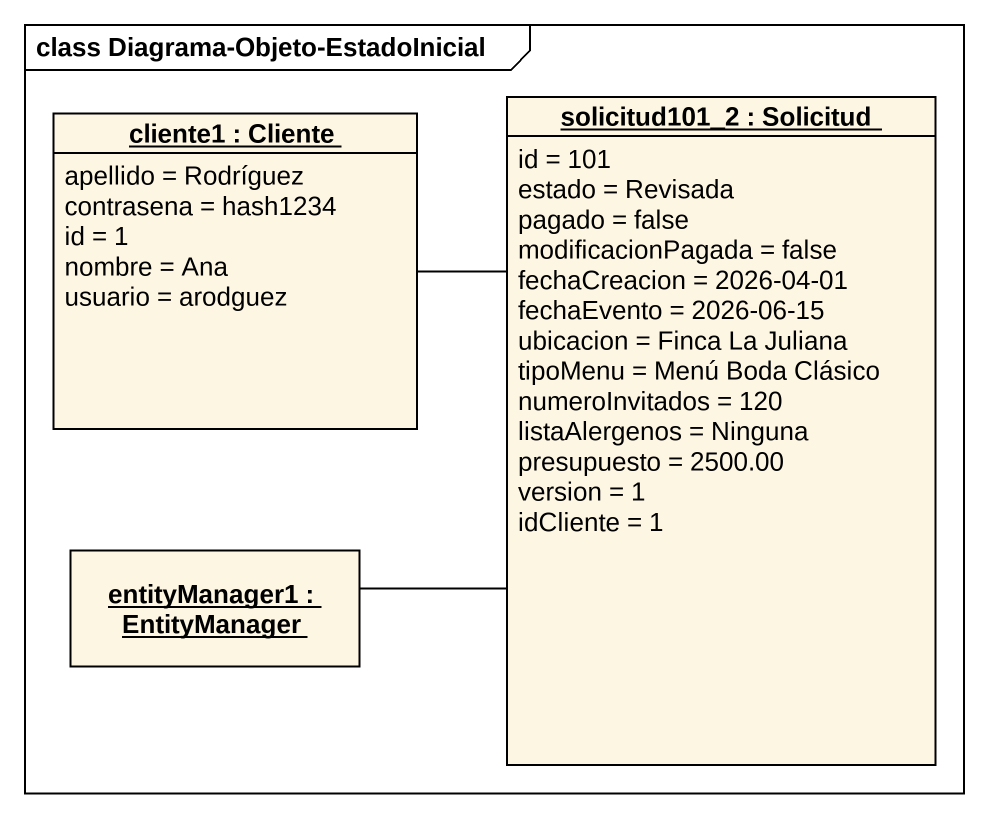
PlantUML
@startuml
mainframe class Diagrama-Objeto-EstadoInicial
hide circle
hide empty members
object "cliente1 : Cliente" as cliente1 {
  apellido = Rodríguez
  contrasena = hash1234
  id = 1
  nombre = Ana
  usuario = arodguez
}
object "solicitud101_2 : Solicitud" as solicitud101_2 {
  id = 101
  estado = Revisada
  pagado = false
  modificacionPagada = false
  fechaCreacion = 2026-04-01
  fechaEvento = 2026-06-15
  ubicacion = Finca La Juliana
  tipoMenu = Menú Boda Clásico
  numeroInvitados = 120
  listaAlergenos = Ninguna
  presupuesto = 2500.00
  version = 1
  idCliente = 1
}
object "entityManager1 : EntityManager" as entityManager1
cliente1 -right- solicitud101_2
entityManager1 -right- solicitud101_2
@enduml
